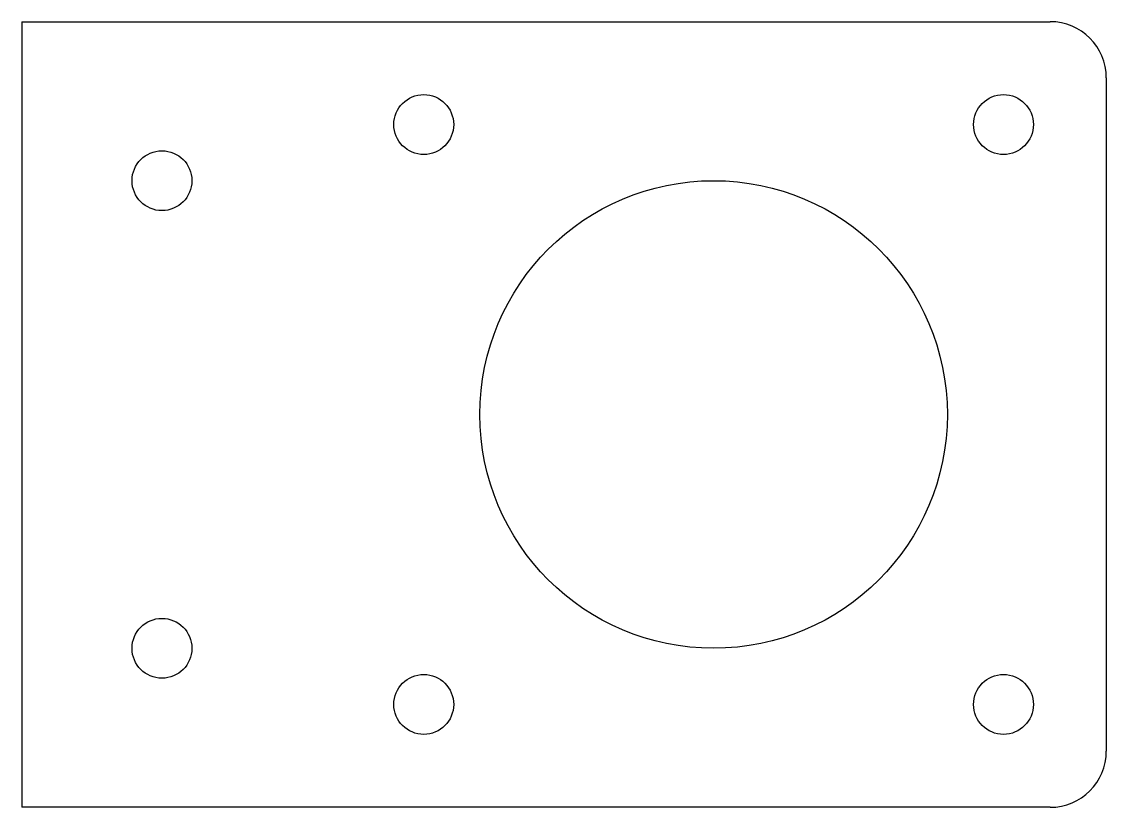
# Model space of a CAD drawing. Header units: millimetres. Extents: x 4 to 62, y -3.6 to 38.4.
import ezdxf

# ---------------------------------------------------------------- set-up
doc = ezdxf.new("R2010")
doc.units = ezdxf.units.MM

msp = doc.modelspace()

# ---------------------------------------------------------------- linework, layer by layer
at = {"color": 7, "linetype": 'Continuous', "lineweight": 25}
for p, q in [((4.046, 38.439), (59.046, 38.439)), ((4.046, 38.439), (4.046, -3.561)), ((62.046, 35.439), (62.046, -0.561)), ((59.046, -3.561), (4.046, -3.561))]:
    msp.add_line(p, q, dxfattribs=at)
for centre, radius in [((25.546, 32.939), 1.6), ((56.546, 32.939), 1.6), ((11.546, 29.939), 1.6), ((41.046, 17.439), 12.5), ((11.546, 4.939), 1.6), ((25.546, 1.939), 1.6), ((56.546, 1.939), 1.6)]:
    msp.add_circle(centre, radius, dxfattribs=at)
for centre, start, end in [((59.046, 35.439), 0, 90), ((59.046, -0.561), 270, 0)]:
    msp.add_arc(centre, 3, start, end, dxfattribs=at)

doc.saveas('drawing.dxf')
